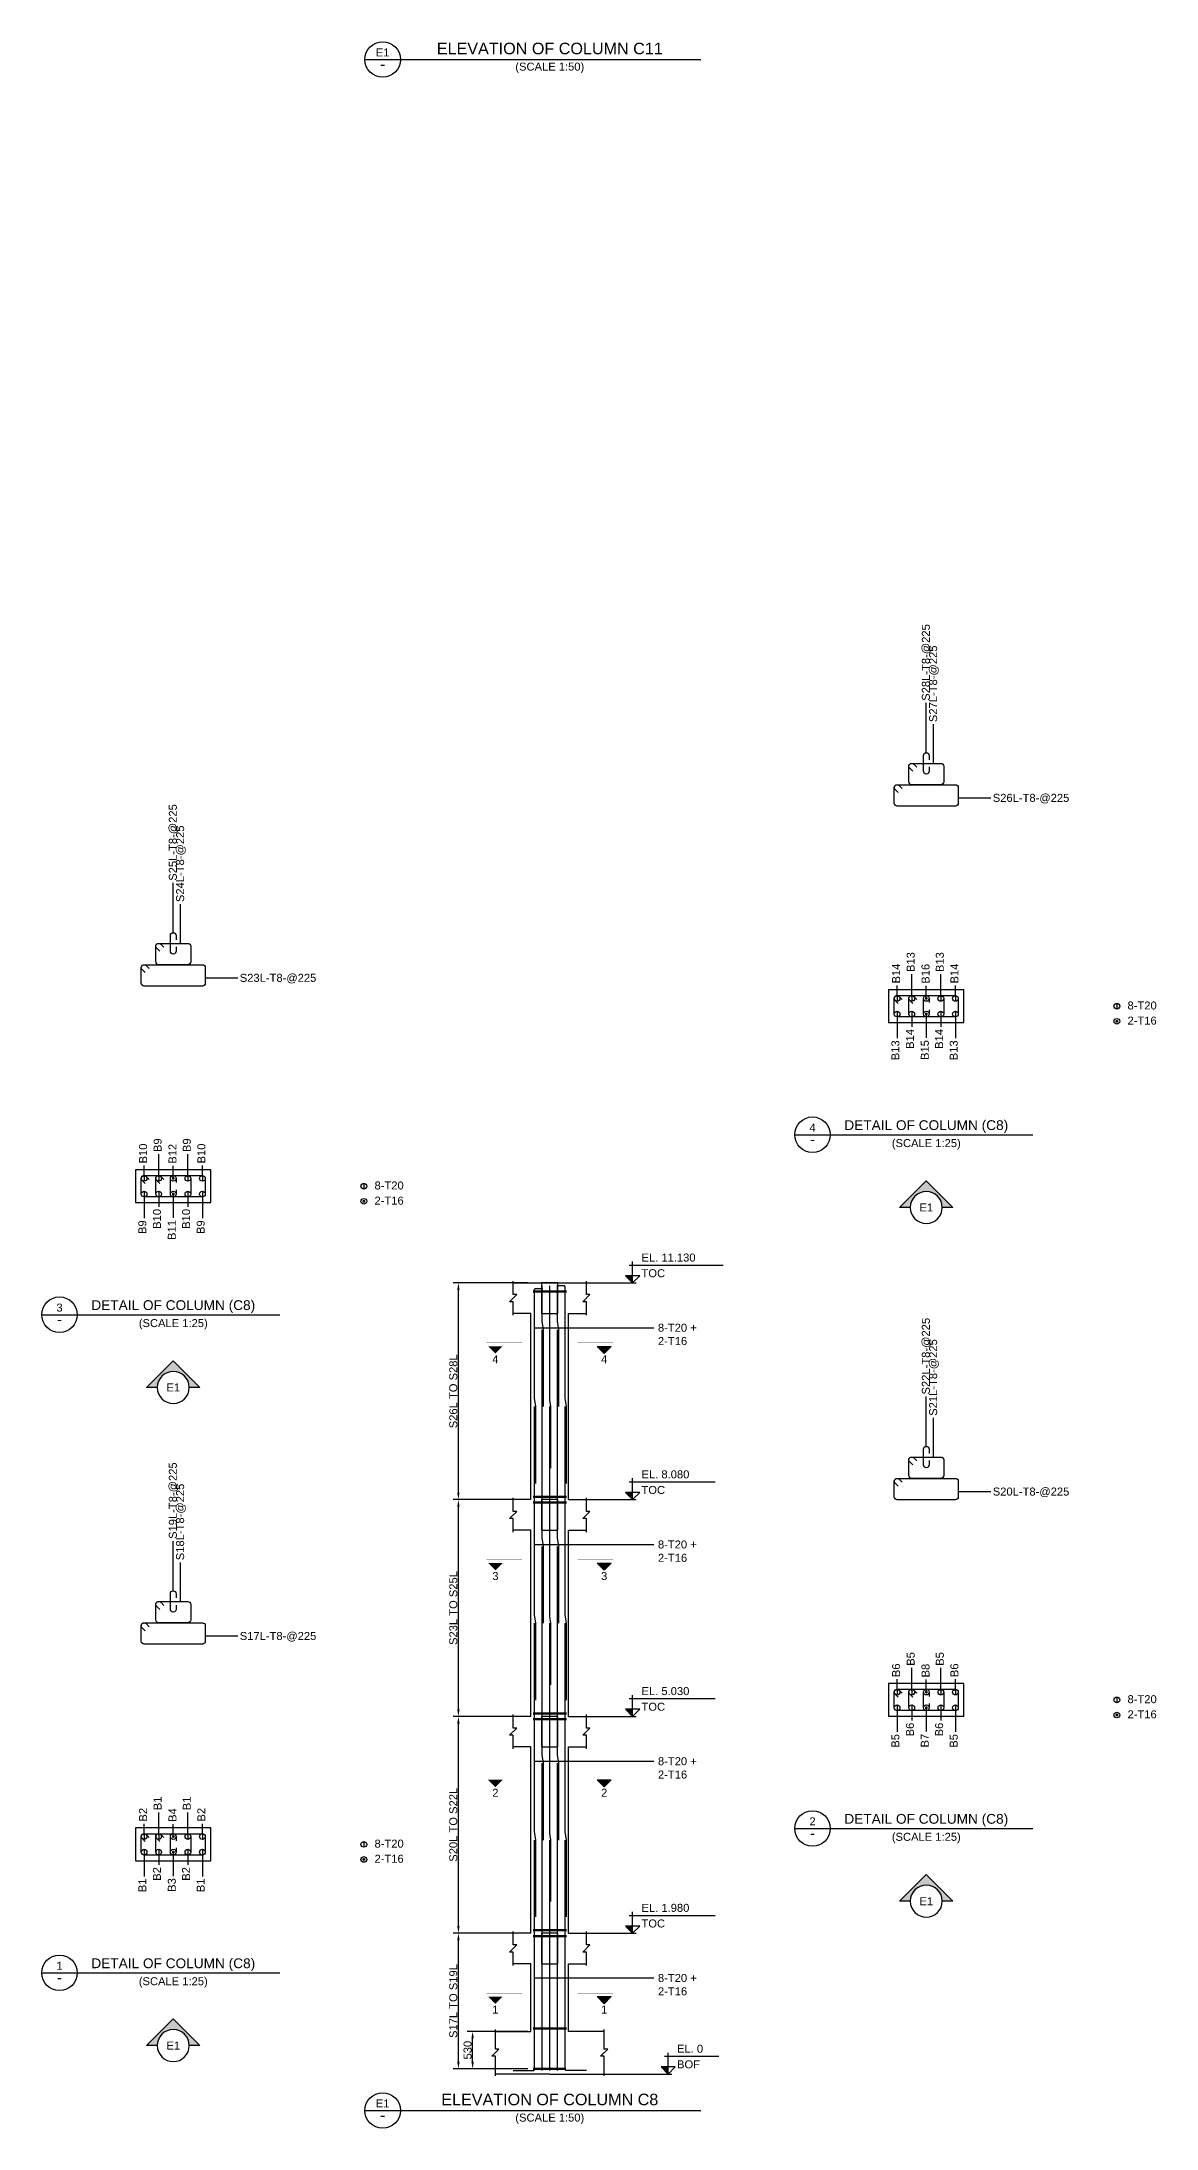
# Model space of a CAD drawing. Header units: inches. Extents: x -816171 to 9366335, y -450961 to 689132.
# Drawn here: x 359085 to 390434, y -28013 to 30669 of the extents above; entities that cross this region are included whole.
import ezdxf
from ezdxf.enums import TextEntityAlignment as Align

# ---------------------------------------------------------------- set-up
doc = ezdxf.new("R2010")
doc.units = ezdxf.units.IN
doc.header["$MEASUREMENT"] = 0
doc.linetypes.add('SCHidden', pattern=[1000, 500, -500])
for name, color, linetype in [('colSectionMarkLayer', 5, 'Continuous'), ('Concrete Line', 2, 'Continuous'), ('Dim', 31, 'Continuous'), ('Hatch', 25, 'Continuous'), ('Labels', 4, 'Continuous'), ('Link', 225, 'Continuous'), ('Reinforcement', 130, 'Continuous'), ('Text', 31, 'Continuous'), ('Text_Scale', 31, 'Continuous')]:
    doc.layers.add(name, color=color, linetype=linetype)
doc.styles.add('SC-BBS1', font='SansSerif')
doc.styles.add('SC-COL2', font='SansSerif')
doc.styles.get("Standard").update_dxf_attribs({"font": 'txt.shx'})
doc.dimstyles.new('ColumnSch', dxfattribs={"dimtxt": 225, "dimasz": 200, "dimexe": 150, "dimexo": 150, "dimgap": 25, "dimtad": 1, "dimtoh": 1, "dimdec": 4, "dimzin": 0, "dimdsep": 46, "dimtxsty": 'SC-COL2', "dimcen": 0.09, "dimclrd": 8, "dimclre": 8, "dimclrt": 31, "dimadec": 0, "dimazin": 0, "dimtfac": 1, "dimtdec": 0, "dimtix": 1, "dimtofl": 0, "dimtmove": 0, "dimatfit": 3, "dimfxl": 1, "dimtolj": 1, "dimtzin": 0, "dimarcsym": 0})
doc.dimstyles.get("Standard").update_dxf_attribs({"dimtxt": 0.18, "dimasz": 0.18, "dimexe": 0.18, "dimexo": 0.0625, "dimgap": 0.09, "dimtad": 0, "dimtih": 1, "dimtoh": 1, "dimdec": 4, "dimzin": 0, "dimdsep": 46, "dimtxsty": 'Standard', "dimcen": 0.09, "dimadec": 0, "dimazin": 0, "dimtfac": 1, "dimtdec": 4, "dimtofl": 0, "dimtmove": 0, "dimatfit": 3, "dimfxl": 1, "dimtolj": 1, "dimtzin": 0, "dimarcsym": 0})

# ---------------------------------------------------------------- blocks, each defined once
blk = doc.blocks.new('*D646')
at = {"layer": 'DEFPOINTS', "color": 0, "transparency": 16777216}
for p in [(370805, -22526), (372905, -22526), (372905, -26344)]:
    blk.add_point(p, dxfattribs=at)
at = {"layer": 'Dim', "color": 8, "lineweight": -2, "transparency": 16777216}
for p, q in [((372755, -22526), (370655, -22526)), ((370805, -26144), (370805, -22726)), ((372755, -26344), (370655, -26344))]:
    blk.add_line(p, q, dxfattribs=at)
at = {"layer": 'Dim', "color": 8, "transparency": 16777216}
for points in [[(370771, -22726), (370838, -22726), (370805, -22526)], [(370771, -26144), (370838, -26144), (370805, -26344)]]:
    blk.add_solid(points, dxfattribs=at)
at = {"layer": 'Dim', "color": 31, "lineweight": 50, "transparency": 16777216, "insert": (370662, -24435), "char_height": 225, "attachment_point": 5, "rotation": 90, "style": 'SC-COL2'}
blk.add_mtext('\\A1;S17L TO S19L', dxfattribs=at)
blk = doc.blocks.new('*D647')
at = {"layer": 'DEFPOINTS', "color": 0, "transparency": 16777216}
for p in [(371205, -25288), (372905, -25288), (372905, -26344)]:
    blk.add_point(p, dxfattribs=at)
at = {"layer": 'Dim', "color": 8, "lineweight": -2, "transparency": 16777216}
for p, q in [((372755, -25288), (371055, -25288)), ((371205, -26144), (371205, -25488)), ((372755, -26344), (371055, -26344))]:
    blk.add_line(p, q, dxfattribs=at)
at = {"layer": 'Dim', "color": 8, "transparency": 16777216}
for points in [[(371171, -25488), (371238, -25488), (371205, -25288)], [(371171, -26144), (371238, -26144), (371205, -26344)]]:
    blk.add_solid(points, dxfattribs=at)
at = {"layer": 'Dim', "color": 31, "lineweight": 50, "transparency": 16777216, "insert": (371064, -25816), "char_height": 225, "attachment_point": 5, "rotation": 90, "style": 'SC-COL2'}
blk.add_mtext('\\A1;530', dxfattribs=at)
blk = doc.blocks.new('*D648')
at = {"layer": 'DEFPOINTS', "color": 0, "transparency": 16777216}
for p in [(370805, -16430), (372905, -16430), (372905, -22526)]:
    blk.add_point(p, dxfattribs=at)
at = {"layer": 'Dim', "color": 8, "lineweight": -2, "transparency": 16777216}
for p, q in [((372755, -16430), (370655, -16430)), ((370805, -22326), (370805, -16630)), ((372755, -22526), (370655, -22526))]:
    blk.add_line(p, q, dxfattribs=at)
at = {"layer": 'Dim', "color": 8, "transparency": 16777216}
for points in [[(370771, -16630), (370838, -16630), (370805, -16430)], [(370771, -22326), (370838, -22326), (370805, -22526)]]:
    blk.add_solid(points, dxfattribs=at)
at = {"layer": 'Dim', "color": 31, "lineweight": 50, "transparency": 16777216, "insert": (370662, -19478), "char_height": 225, "attachment_point": 5, "rotation": 90, "style": 'SC-COL2'}
blk.add_mtext('\\A1;S20L TO S22L', dxfattribs=at)
blk = doc.blocks.new('*D649')
at = {"layer": 'DEFPOINTS', "color": 0, "transparency": 16777216}
for p in [(370805, -10334), (372905, -10334), (372905, -16430)]:
    blk.add_point(p, dxfattribs=at)
at = {"layer": 'Dim', "color": 8, "lineweight": -2, "transparency": 16777216}
for p, q in [((372755, -10334), (370655, -10334)), ((370805, -16230), (370805, -10534)), ((372755, -16430), (370655, -16430))]:
    blk.add_line(p, q, dxfattribs=at)
at = {"layer": 'Dim', "color": 8, "transparency": 16777216}
for points in [[(370771, -10534), (370838, -10534), (370805, -10334)], [(370771, -16230), (370838, -16230), (370805, -16430)]]:
    blk.add_solid(points, dxfattribs=at)
at = {"layer": 'Dim', "color": 31, "lineweight": 50, "transparency": 16777216, "insert": (370662, -13382), "char_height": 225, "attachment_point": 5, "rotation": 90, "style": 'SC-COL2'}
blk.add_mtext('\\A1;S23L TO S25L', dxfattribs=at)
blk = doc.blocks.new('*D650')
at = {"layer": 'DEFPOINTS', "color": 0, "transparency": 16777216}
for p in [(370805, -4238), (372905, -4238), (372905, -10334)]:
    blk.add_point(p, dxfattribs=at)
at = {"layer": 'Dim', "color": 8, "lineweight": -2, "transparency": 16777216}
for p, q in [((372755, -4238), (370655, -4238)), ((370805, -10134), (370805, -4438)), ((372755, -10334), (370655, -10334))]:
    blk.add_line(p, q, dxfattribs=at)
at = {"layer": 'Dim', "color": 8, "transparency": 16777216}
for points in [[(370771, -4438), (370838, -4438), (370805, -4238)], [(370771, -10134), (370838, -10134), (370805, -10334)]]:
    blk.add_solid(points, dxfattribs=at)
at = {"layer": 'Dim', "color": 31, "lineweight": 50, "transparency": 16777216, "insert": (370662, -7286), "char_height": 225, "attachment_point": 5, "rotation": 90, "style": 'SC-COL2'}
blk.add_mtext('\\A1;S26L TO S28L', dxfattribs=at)

msp = doc.modelspace()

# ---------------------------------------------------------------- hatches: boundary and pattern name
at = {"layer": 'Hatch'}
h = msp.add_hatch(color=256, dxfattribs=at)
edge = h.paths.add_edge_path(flags=16)
edge.add_line((383514.81876, -2116.34735), (383214.81876, -2116.34735))
edge.add_line((383214.81876, -2116.34735), (383964.81876, -1366.34735))
edge.add_line((383964.81876, -1366.34735), (384714.81876, -2116.34735))
edge.add_line((384714.81876, -2116.34735), (384414.81876, -2116.34735))
edge.add_arc((383964.81876, -2116.34735), 450, 0, 180)
for points in [[(375704.81876, -4238.34735), (375704.81876, -4038.34735), (375504.81876, -4038.34735)], [(371644.81876, -6023.34735), (371844.81876, -6223.34735), (372044.81876, -6023.34735), (371644.81876, -6023.34735)], [(375104.81876, -6023.34735), (374904.81876, -6223.34735), (374704.81876, -6023.34735), (375104.81876, -6023.34735)], [(375704.81876, -10334.34735), (375704.81876, -10134.34735), (375504.81876, -10134.34735)], [(371644.81876, -12119.34735), (371844.81876, -12319.34735), (372044.81876, -12119.34735), (371644.81876, -12119.34735)], [(375104.81876, -12119.34735), (374904.81876, -12319.34735), (374704.81876, -12119.34735), (375104.81876, -12119.34735)], [(375704.81876, -16430.34735), (375704.81876, -16230.34735), (375504.81876, -16230.34735)], [(371644.81876, -18215.34735), (371844.81876, -18415.34735), (372044.81876, -18215.34735), (371644.81876, -18215.34735)], [(375104.81876, -18215.34735), (374904.81876, -18415.34735), (374704.81876, -18215.34735), (375104.81876, -18215.34735)], [(375704.81876, -22526.34735), (375704.81876, -22326.34735), (375504.81876, -22326.34735)], [(371644.81876, -24311.34735), (371844.81876, -24511.34735), (372044.81876, -24311.34735), (371644.81876, -24311.34735)], [(375104.81876, -24311.34735), (374904.81876, -24511.34735), (374704.81876, -24311.34735), (375104.81876, -24311.34735)], [(376704.81876, -26488.34735), (376704.81876, -26288.34735), (376504.81876, -26288.34735)]]:
    msp.add_hatch(color=256, dxfattribs=at).paths.add_polyline_path(points, flags=0)
h = msp.add_hatch(color=256, dxfattribs=at)
edge = h.paths.add_edge_path(flags=16)
edge.add_line((362334.81876, -7178.34735), (362034.81876, -7178.34735))
edge.add_line((362034.81876, -7178.34735), (362784.81876, -6428.34735))
edge.add_line((362784.81876, -6428.34735), (363534.81876, -7178.34735))
edge.add_line((363534.81876, -7178.34735), (363234.81876, -7178.34735))
edge.add_arc((362784.81876, -7178.34735), 450, 0, 180)
h = msp.add_hatch(color=256, dxfattribs=at)
edge = h.paths.add_edge_path(flags=16)
edge.add_line((383514.81876, -21626.34735), (383214.81876, -21626.34735))
edge.add_line((383214.81876, -21626.34735), (383964.81876, -20876.34735))
edge.add_line((383964.81876, -20876.34735), (384714.81876, -21626.34735))
edge.add_line((384714.81876, -21626.34735), (384414.81876, -21626.34735))
edge.add_arc((383964.81876, -21626.34735), 450, 0, 180)
h = msp.add_hatch(color=256, dxfattribs=at)
edge = h.paths.add_edge_path(flags=16)
edge.add_line((362334.81876, -25688.34735), (362034.81876, -25688.34735))
edge.add_line((362034.81876, -25688.34735), (362784.81876, -24938.34735))
edge.add_line((362784.81876, -24938.34735), (363534.81876, -25688.34735))
edge.add_line((363534.81876, -25688.34735), (363234.81876, -25688.34735))
edge.add_arc((362784.81876, -25688.34735), 450, 0, 180)

# ---------------------------------------------------------------- linework, layer by layer
at = {"lineweight": 50}
for p, q in [((372904.81876, -4478.34735), (373844.81876, -4478.34735)), ((372904.81876, -10254.34735), (373844.81876, -10254.34735)), ((372904.81876, -10414.34735), (373844.81876, -10414.34735)), ((372904.81876, -16350.34735), (373844.81876, -16350.34735)), ((372904.81876, -16510.34735), (373844.81876, -16510.34735)), ((372904.81876, -22446.34735), (373844.81876, -22446.34735)), ((372904.81876, -22606.34735), (373844.81876, -22606.34735)), ((372904.81876, -25208.34735), (373844.81876, -25208.34735)), ((372904.81876, -26344.34735), (373824.81876, -26344.34735))]:
    msp.add_line(p, q, dxfattribs=at)
at = {"layer": 'colSectionMarkLayer'}
for p, q in [((368174.81876, 30168.65265), (377624.81876, 30168.65265)), ((380264.81876, -71.34735), (386964.81876, -71.34735)), ((375604.81876, -3738.34735), (378254.81876, -3738.34735)), ((375704.81876, -4238.34735), (375704.81876, -3638.34735)), ((373904.81876, -4238.34735), (375804.81876, -4238.34735)), ((359084.81876, -5133.34735), (365784.81876, -5133.34735)), ((375604.81876, -9834.34735), (378029.81876, -9834.34735)), ((375704.81876, -10334.34735), (375704.81876, -9734.34735)), ((373904.81876, -10334.34735), (375804.81876, -10334.34735)), ((375704.81876, -16430.34735), (375704.81876, -15830.34735)), ((373904.81876, -16430.34735), (375804.81876, -16430.34735)), ((375604.81876, -15930.34735), (378029.81876, -15930.34735)), ((380264.81876, -19581.34735), (386964.81876, -19581.34735)), ((375604.81876, -22026.34735), (378029.81876, -22026.34735)), ((375704.81876, -22526.34735), (375704.81876, -21926.34735)), ((373904.81876, -22526.34735), (375804.81876, -22526.34735)), ((359084.81876, -23643.34735), (365784.81876, -23643.34735)), ((376604.81876, -25988.34735), (378129.81876, -25988.34735)), ((376704.81876, -26488.34735), (376704.81876, -25888.34735)), ((374904.81876, -26488.34735), (376804.81876, -26488.34735)), ((368174.81876, -27513.34735), (377624.81876, -27513.34735))]:
    msp.add_line(p, q, dxfattribs=at)
for points in [[(383514.81876, -2116.34735), (383214.81876, -2116.34735), (383964.81876, -1366.34735), (384714.81876, -2116.34735), (384414.81876, -2116.34735, 1), (383514.81876, -2116.34735, 1), (384414.81876, -2116.34735)], [(362334.81876, -7178.34735), (362034.81876, -7178.34735), (362784.81876, -6428.34735), (363534.81876, -7178.34735), (363234.81876, -7178.34735, 1), (362334.81876, -7178.34735, 1), (363234.81876, -7178.34735)], [(383514.81876, -21626.34735), (383214.81876, -21626.34735), (383964.81876, -20876.34735), (384714.81876, -21626.34735), (384414.81876, -21626.34735, 1), (383514.81876, -21626.34735, 1), (384414.81876, -21626.34735)], [(362334.81876, -25688.34735), (362034.81876, -25688.34735), (362784.81876, -24938.34735), (363534.81876, -25688.34735), (363234.81876, -25688.34735, 1), (362334.81876, -25688.34735, 1), (363234.81876, -25688.34735)]]:
    msp.add_lwpolyline(points, format="xyb", dxfattribs=at)
for points in [[(375704.81876, -4238.34735), (375904.81876, -4038.34735), (375504.81876, -4038.34735)], [(375704.81876, -10334.34735), (375904.81876, -10134.34735), (375504.81876, -10134.34735)], [(375704.81876, -16430.34735), (375904.81876, -16230.34735), (375504.81876, -16230.34735)], [(375704.81876, -22526.34735), (375904.81876, -22326.34735), (375504.81876, -22326.34735)], [(376704.81876, -26488.34735), (376904.81876, -26288.34735), (376504.81876, -26288.34735)]]:
    msp.add_lwpolyline(points, close=True, dxfattribs=at)
at = {"layer": 'colSectionMarkLayer', "const_width": 5}
for points in [[(372594.81876, -5923.34735), (371594.81876, -5923.34735)], [(371644.81876, -6023.34735), (371844.81876, -6223.34735), (372044.81876, -6023.34735), (371644.81876, -6023.34735)], [(374154.81876, -5923.34735), (375154.81876, -5923.34735)], [(372594.81876, -12019.34735), (371594.81876, -12019.34735)], [(371644.81876, -12119.34735), (371844.81876, -12319.34735), (372044.81876, -12119.34735), (371644.81876, -12119.34735)], [(374154.81876, -12019.34735), (375154.81876, -12019.34735)], [(372594.81876, -18115.34735), (371594.81876, -18115.34735)], [(374154.81876, -18115.34735), (375154.81876, -18115.34735)], [(371644.81876, -18215.34735), (371844.81876, -18415.34735), (372044.81876, -18215.34735), (371644.81876, -18215.34735)], [(372594.81876, -24211.34735), (371594.81876, -24211.34735)], [(371644.81876, -24311.34735), (371844.81876, -24511.34735), (372044.81876, -24311.34735), (371644.81876, -24311.34735)], [(374154.81876, -24211.34735), (375154.81876, -24211.34735)]]:
    msp.add_lwpolyline(points, dxfattribs=at)
at = {"layer": 'colSectionMarkLayer'}
for points in [[(375104.81876, -6023.34735), (374904.81876, -6223.34735), (374704.81876, -6023.34735), (375104.81876, -6023.34735)], [(375104.81876, -12119.34735), (374904.81876, -12319.34735), (374704.81876, -12119.34735), (375104.81876, -12119.34735)], [(375104.81876, -18215.34735), (374904.81876, -18415.34735), (374704.81876, -18215.34735), (375104.81876, -18215.34735)], [(375104.81876, -24311.34735), (374904.81876, -24511.34735), (374704.81876, -24311.34735), (375104.81876, -24311.34735)]]:
    msp.add_lwpolyline(points, dxfattribs=at)
for centre in [(368674.81876, 30168.65265), (380764.81876, -71.34735), (359584.81876, -5133.34735), (380764.81876, -19581.34735), (359584.81876, -23643.34735), (368674.81876, -27513.34735)]:
    msp.add_circle(centre, 500, dxfattribs=at)
at = {"layer": 'Concrete Line'}
for p, q in [((372344.81876, -4238.34735), (374404.81876, -4238.34735)), ((372844.81876, -5098.34735), (372344.81876, -5098.34735)), ((372844.81876, -10334.34735), (372844.81876, -5098.34735)), ((373904.81876, -10334.34735), (373904.81876, -5098.34735)), ((373904.81876, -5098.34735), (374404.81876, -5098.34735)), ((372844.81876, -10334.34735), (372344.81876, -10334.34735)), ((372844.81876, -10334.34735), (372844.81876, -10334.34735)), ((372844.81876, -10334.34735), (372844.81876, -10334.34735)), ((373904.81876, -10334.34735), (373904.81876, -10334.34735)), ((373904.81876, -10334.34735), (373904.81876, -10334.34735)), ((373904.81876, -10334.34735), (374404.81876, -10334.34735)), ((372844.81876, -11194.34735), (372344.81876, -11194.34735)), ((372844.81876, -16430.34735), (372844.81876, -11194.34735)), ((373904.81876, -16430.34735), (373904.81876, -11194.34735)), ((373904.81876, -11194.34735), (374404.81876, -11194.34735)), ((372844.81876, -16430.34735), (372344.81876, -16430.34735)), ((372844.81876, -16430.34735), (372844.81876, -16430.34735)), ((372844.81876, -16430.34735), (372844.81876, -16430.34735)), ((373904.81876, -16430.34735), (373904.81876, -16430.34735)), ((373904.81876, -16430.34735), (373904.81876, -16430.34735)), ((373904.81876, -16430.34735), (374404.81876, -16430.34735)), ((372844.81876, -17290.34735), (372344.81876, -17290.34735)), ((372844.81876, -22526.34735), (372844.81876, -17290.34735)), ((373904.81876, -22526.34735), (373904.81876, -17290.34735)), ((373904.81876, -17290.34735), (374404.81876, -17290.34735)), ((372844.81876, -22526.34735), (372344.81876, -22526.34735)), ((372844.81876, -22526.34735), (372844.81876, -22526.34735)), ((372844.81876, -22526.34735), (372844.81876, -22526.34735)), ((373904.81876, -22526.34735), (373904.81876, -22526.34735)), ((373904.81876, -22526.34735), (373904.81876, -22526.34735)), ((373904.81876, -22526.34735), (374404.81876, -22526.34735)), ((372844.81876, -23386.34735), (372344.81876, -23386.34735)), ((372844.81876, -25288.34735), (372844.81876, -23386.34735)), ((373904.81876, -25288.34735), (373904.81876, -23386.34735)), ((373904.81876, -23386.34735), (374404.81876, -23386.34735)), ((371844.81876, -25288.34735), (372844.81876, -25288.34735)), ((374904.81876, -25288.34735), (373904.81876, -25288.34735)), ((374904.81876, -25288.34735), (373904.81876, -25288.34735)), ((373374.81876, -26488.34735), (371844.81876, -26488.34735)), ((373374.81876, -26488.34735), (374904.81876, -26488.34735))]:
    msp.add_line(p, q, dxfattribs=at)
for points in [[(382904.81876, 3083.65265), (385024.81876, 3083.65265), (385024.81876, 3083.65265), (385024.81876, 4003.65265), (385024.81876, 4003.65265), (382904.81876, 4003.65265), (382904.81876, 4003.65265), (382904.81876, 3083.65265)], [(361724.81876, -1978.34735), (363844.81876, -1978.34735), (363844.81876, -1978.34735), (363844.81876, -1058.34735), (363844.81876, -1058.34735), (361724.81876, -1058.34735), (361724.81876, -1058.34735), (361724.81876, -1978.34735)], [(373144.81876, -4238.34735), (373144.81876, -5098.34735), (373604.81876, -5098.34735), (373604.81876, -4238.34735)], [(373144.81876, -10334.34735), (373144.81876, -11194.34735), (373604.81876, -11194.34735), (373604.81876, -10334.34735)], [(382904.81876, -16426.34735), (385024.81876, -16426.34735), (385024.81876, -16426.34735), (385024.81876, -15506.34735), (385024.81876, -15506.34735), (382904.81876, -15506.34735), (382904.81876, -15506.34735), (382904.81876, -16426.34735)], [(373144.81876, -16430.34735), (373144.81876, -17290.34735), (373604.81876, -17290.34735), (373604.81876, -16430.34735)], [(361724.81876, -20488.34735), (363844.81876, -20488.34735), (363844.81876, -20488.34735), (363844.81876, -19568.34735), (363844.81876, -19568.34735), (361724.81876, -19568.34735), (361724.81876, -19568.34735), (361724.81876, -20488.34735)], [(373144.81876, -22526.34735), (373144.81876, -23386.34735), (373604.81876, -23386.34735), (373604.81876, -22526.34735)], [(373374.81876, -26488.34735), (373374.81876, -26488.34735)], [(373374.81876, -26488.34735), (373374.81876, -26488.34735)]]:
    msp.add_lwpolyline(points, close=True, dxfattribs=at)
for points in [[(372344.81876, -5148.34735), (372344.81876, -4768.34735), (372244.81876, -4768.34735), (372444.81876, -4568.34735), (372344.81876, -4568.34735), (372344.81876, -4188.34735)], [(374404.81876, -5148.34735), (374404.81876, -4768.34735), (374304.81876, -4768.34735), (374504.81876, -4568.34735), (374404.81876, -4568.34735), (374404.81876, -4188.34735)], [(372344.81876, -11244.34735), (372344.81876, -10864.34735), (372244.81876, -10864.34735), (372444.81876, -10664.34735), (372344.81876, -10664.34735), (372344.81876, -10284.34735)], [(374404.81876, -11244.34735), (374404.81876, -10864.34735), (374304.81876, -10864.34735), (374504.81876, -10664.34735), (374404.81876, -10664.34735), (374404.81876, -10284.34735)], [(372344.81876, -17340.34735), (372344.81876, -16960.34735), (372244.81876, -16960.34735), (372444.81876, -16760.34735), (372344.81876, -16760.34735), (372344.81876, -16380.34735)], [(374404.81876, -17340.34735), (374404.81876, -16960.34735), (374304.81876, -16960.34735), (374504.81876, -16760.34735), (374404.81876, -16760.34735), (374404.81876, -16380.34735)], [(372344.81876, -23436.34735), (372344.81876, -23056.34735), (372244.81876, -23056.34735), (372444.81876, -22856.34735), (372344.81876, -22856.34735), (372344.81876, -22476.34735)], [(374404.81876, -23436.34735), (374404.81876, -23056.34735), (374304.81876, -23056.34735), (374504.81876, -22856.34735), (374404.81876, -22856.34735), (374404.81876, -22476.34735)], [(371844.81876, -26538.34735), (371844.81876, -25988.34735), (371744.81876, -25988.34735), (371944.81876, -25788.34735), (371844.81876, -25788.34735), (371844.81876, -25238.34735)], [(374904.81876, -26538.34735), (374904.81876, -25988.34735), (374804.81876, -25988.34735), (375004.81876, -25788.34735), (374904.81876, -25788.34735), (374904.81876, -25238.34735)]]:
    msp.add_lwpolyline(points, dxfattribs=at)
at = {"layer": 'Concrete Line', "linetype": 'SCHidden', "ltscale": 0.3}
for points in [[(373144.81876, -4238.34735), (373144.81876, -5098.34735), (373604.81876, -5098.34735), (373604.81876, -4238.34735)], [(373144.81876, -10334.34735), (373144.81876, -11194.34735), (373604.81876, -11194.34735), (373604.81876, -10334.34735)], [(373144.81876, -16430.34735), (373144.81876, -17290.34735), (373604.81876, -17290.34735), (373604.81876, -16430.34735)], [(373144.81876, -22526.34735), (373144.81876, -23386.34735), (373604.81876, -23386.34735), (373604.81876, -22526.34735)]]:
    msp.add_lwpolyline(points, close=True, dxfattribs=at)
at = {"layer": 'Dim', "color": 8}
for p, q in [((383144.81876, 3803.65265), (383144.81876, 4123.65265)), ((383554.81876, 3803.65265), (383554.81876, 4443.65265)), ((383964.81876, 3795.65265), (383964.81876, 4115.65265)), ((384374.81876, 3803.65265), (384374.81876, 4443.65265)), ((384784.81876, 3803.65265), (384784.81876, 4123.65265)), ((383144.81876, 3283.65265), (383144.81876, 2643.65265)), ((383554.81876, 3283.65265), (383554.81876, 2963.65265)), ((383964.81876, 3291.65265), (383964.81876, 2651.65265)), ((384374.81876, 3283.65265), (384374.81876, 2963.65265)), ((384784.81876, 3283.65265), (384784.81876, 2643.65265)), ((361964.81876, -1258.34735), (361964.81876, -938.34735)), ((362374.81876, -1258.34735), (362374.81876, -618.34735)), ((362784.81876, -1266.34735), (362784.81876, -946.34735)), ((363194.81876, -1258.34735), (363194.81876, -618.34735)), ((363604.81876, -1258.34735), (363604.81876, -938.34735)), ((361964.81876, -1778.34735), (361964.81876, -2418.34735)), ((362374.81876, -1778.34735), (362374.81876, -2098.34735)), ((362784.81876, -1770.34735), (362784.81876, -2410.34735)), ((363194.81876, -1778.34735), (363194.81876, -2098.34735)), ((363604.81876, -1778.34735), (363604.81876, -2418.34735)), ((383554.81876, -15706.34735), (383554.81876, -15066.34735)), ((384374.81876, -15706.34735), (384374.81876, -15066.34735)), ((383144.81876, -15706.34735), (383144.81876, -15386.34735)), ((383964.81876, -15714.34735), (383964.81876, -15394.34735)), ((384784.81876, -15706.34735), (384784.81876, -15386.34735)), ((383144.81876, -16226.34735), (383144.81876, -16866.34735)), ((383554.81876, -16226.34735), (383554.81876, -16546.34735)), ((383964.81876, -16218.34735), (383964.81876, -16858.34735)), ((384374.81876, -16226.34735), (384374.81876, -16546.34735)), ((384784.81876, -16226.34735), (384784.81876, -16866.34735)), ((362374.81876, -19768.34735), (362374.81876, -19128.34735)), ((363194.81876, -19768.34735), (363194.81876, -19128.34735)), ((361964.81876, -19768.34735), (361964.81876, -19448.34735)), ((362784.81876, -19776.34735), (362784.81876, -19456.34735)), ((363604.81876, -19768.34735), (363604.81876, -19448.34735)), ((361964.81876, -20288.34735), (361964.81876, -20928.34735)), ((362374.81876, -20288.34735), (362374.81876, -20608.34735)), ((362784.81876, -20280.34735), (362784.81876, -20920.34735)), ((363194.81876, -20288.34735), (363194.81876, -20608.34735)), ((363604.81876, -20288.34735), (363604.81876, -20928.34735))]:
    msp.add_line(p, q, dxfattribs=at)
at = {"layer": 'Link'}
for points in [[(384044.81876, 10273.65265), (384044.81876, 10153.65265, -1), (383884.81876, 10153.65265), (383884.81876, 10593.65265, -1), (384044.81876, 10593.65265), (384044.81876, 10473.65265)], [(383583.10277, 10152.23124), (383498.25012, 10237.08421, -0.6681779738), (383554.81876, 10373.65265), (384374.81876, 10373.65265, -0.4142135624), (384454.81876, 10293.65265), (384454.81876, 9853.65265, -0.4142135624), (384374.81876, 9773.65265), (383554.81876, 9773.65265, -0.4142135624), (383474.81876, 9853.65265), (383474.81876, 10293.65265, -0.6681793021), (383611.38741, 10350.22109), (383696.24007, 10265.36812)], [(383173.10277, 9552.23124), (383088.25012, 9637.08421, -0.6681779738), (383144.81876, 9773.65265), (384784.81876, 9773.65265, -0.4142135624), (384864.81876, 9693.65265), (384864.81876, 9253.65265, -0.4142135624), (384784.81876, 9173.65265), (383144.81876, 9173.65265, -0.4142135624), (383064.81876, 9253.65265), (383064.81876, 9693.65265, -0.6681793021), (383201.38741, 9750.22109), (383286.24007, 9665.36812)], [(362403.10277, 5090.23124), (362318.25012, 5175.08421, -0.6681779738), (362374.81876, 5311.65265), (363194.81876, 5311.65265, -0.4142135624), (363274.81876, 5231.65265), (363274.81876, 4791.65265, -0.4142135624), (363194.81876, 4711.65265), (362374.81876, 4711.65265, -0.4142135624), (362294.81876, 4791.65265), (362294.81876, 5231.65265, -0.6681793021), (362431.38741, 5288.22109), (362516.24007, 5203.36812)], [(362864.81876, 5211.65265), (362864.81876, 5091.65265, -1), (362704.81876, 5091.65265), (362704.81876, 5531.65265, -1), (362864.81876, 5531.65265), (362864.81876, 5411.65265)], [(361993.10277, 4490.23124), (361908.25012, 4575.08421, -0.6681779738), (361964.81876, 4711.65265), (363604.81876, 4711.65265, -0.4142135624), (363684.81876, 4631.65265), (363684.81876, 4191.65265, -0.4142135624), (363604.81876, 4111.65265), (361964.81876, 4111.65265, -0.4142135624), (361884.81876, 4191.65265), (361884.81876, 4631.65265, -0.6681793021), (362021.38741, 4688.22109), (362106.24007, 4603.36812)], [(383173.10277, 3622.23124), (383088.25012, 3707.08421, -0.6681779738), (383144.81876, 3843.65265), (384784.81876, 3843.65265, -0.4142135624), (384864.81876, 3763.65265), (384864.81876, 3323.65265, -0.4142135624), (384784.81876, 3243.65265), (383144.81876, 3243.65265, -0.4142135624), (383064.81876, 3323.65265), (383064.81876, 3763.65265, -0.6681793021), (383201.38741, 3820.22109), (383286.24007, 3735.36812)], [(383583.10277, 3622.23124), (383498.25012, 3707.08421, -0.6681779738), (383554.81876, 3843.65265), (384374.81876, 3843.65265, -0.4142135624), (384454.81876, 3763.65265), (384454.81876, 3323.65265, -0.4142135624), (384374.81876, 3243.65265), (383554.81876, 3243.65265, -0.4142135624), (383474.81876, 3323.65265), (383474.81876, 3763.65265, -0.6681793021), (383611.38741, 3820.22109), (383696.24007, 3735.36812)], [(384044.81876, 3443.65265), (384044.81876, 3323.65265, -1), (383884.81876, 3323.65265), (383884.81876, 3763.65265, -1), (384044.81876, 3763.65265), (384044.81876, 3643.65265)], [(361993.10277, -1439.76876), (361908.25012, -1354.91579, -0.6681779738), (361964.81876, -1218.34735), (363604.81876, -1218.34735, -0.4142135624), (363684.81876, -1298.34735), (363684.81876, -1738.34735, -0.4142135624), (363604.81876, -1818.34735), (361964.81876, -1818.34735, -0.4142135624), (361884.81876, -1738.34735), (361884.81876, -1298.34735, -0.6681793021), (362021.38741, -1241.77891), (362106.24007, -1326.63188)], [(362403.10277, -1439.76876), (362318.25012, -1354.91579, -0.6681779738), (362374.81876, -1218.34735), (363194.81876, -1218.34735, -0.4142135624), (363274.81876, -1298.34735), (363274.81876, -1738.34735, -0.4142135624), (363194.81876, -1818.34735), (362374.81876, -1818.34735, -0.4142135624), (362294.81876, -1738.34735), (362294.81876, -1298.34735, -0.6681793021), (362431.38741, -1241.77891), (362516.24007, -1326.63188)], [(362864.81876, -1618.34735), (362864.81876, -1738.34735, -1), (362704.81876, -1738.34735), (362704.81876, -1298.34735, -1), (362864.81876, -1298.34735), (362864.81876, -1418.34735)], [(383583.10277, -9357.76876), (383498.25012, -9272.91579, -0.6681779738), (383554.81876, -9136.34735), (384374.81876, -9136.34735, -0.4142135624), (384454.81876, -9216.34735), (384454.81876, -9656.34735, -0.4142135624), (384374.81876, -9736.34735), (383554.81876, -9736.34735, -0.4142135624), (383474.81876, -9656.34735), (383474.81876, -9216.34735, -0.6681793021), (383611.38741, -9159.77891), (383696.24007, -9244.63188)], [(384044.81876, -9236.34735), (384044.81876, -9356.34735, -1), (383884.81876, -9356.34735), (383884.81876, -8916.34735, -1), (384044.81876, -8916.34735), (384044.81876, -9036.34735)], [(383173.10277, -9957.76876), (383088.25012, -9872.91579, -0.6681779738), (383144.81876, -9736.34735), (384784.81876, -9736.34735, -0.4142135624), (384864.81876, -9816.34735), (384864.81876, -10256.34735, -0.4142135624), (384784.81876, -10336.34735), (383144.81876, -10336.34735, -0.4142135624), (383064.81876, -10256.34735), (383064.81876, -9816.34735, -0.6681793021), (383201.38741, -9759.77891), (383286.24007, -9844.63188)], [(362864.81876, -13298.34735), (362864.81876, -13418.34735, -1), (362704.81876, -13418.34735), (362704.81876, -12978.34735, -1), (362864.81876, -12978.34735), (362864.81876, -13098.34735)], [(362403.10277, -13419.76876), (362318.25012, -13334.91579, -0.6681779738), (362374.81876, -13198.34735), (363194.81876, -13198.34735, -0.4142135624), (363274.81876, -13278.34735), (363274.81876, -13718.34735, -0.4142135624), (363194.81876, -13798.34735), (362374.81876, -13798.34735, -0.4142135624), (362294.81876, -13718.34735), (362294.81876, -13278.34735, -0.6681793021), (362431.38741, -13221.77891), (362516.24007, -13306.63188)], [(361993.10277, -14019.76876), (361908.25012, -13934.91579, -0.6681779738), (361964.81876, -13798.34735), (363604.81876, -13798.34735, -0.4142135624), (363684.81876, -13878.34735), (363684.81876, -14318.34735, -0.4142135624), (363604.81876, -14398.34735), (361964.81876, -14398.34735, -0.4142135624), (361884.81876, -14318.34735), (361884.81876, -13878.34735, -0.6681793021), (362021.38741, -13821.77891), (362106.24007, -13906.63188)], [(383173.10277, -15887.76876), (383088.25012, -15802.91579, -0.6681779738), (383144.81876, -15666.34735), (384784.81876, -15666.34735, -0.4142135624), (384864.81876, -15746.34735), (384864.81876, -16186.34735, -0.4142135624), (384784.81876, -16266.34735), (383144.81876, -16266.34735, -0.4142135624), (383064.81876, -16186.34735), (383064.81876, -15746.34735, -0.6681793021), (383201.38741, -15689.77891), (383286.24007, -15774.63188)], [(383583.10277, -15887.76876), (383498.25012, -15802.91579, -0.6681779738), (383554.81876, -15666.34735), (384374.81876, -15666.34735, -0.4142135624), (384454.81876, -15746.34735), (384454.81876, -16186.34735, -0.4142135624), (384374.81876, -16266.34735), (383554.81876, -16266.34735, -0.4142135624), (383474.81876, -16186.34735), (383474.81876, -15746.34735, -0.6681793021), (383611.38741, -15689.77891), (383696.24007, -15774.63188)], [(384044.81876, -16066.34735), (384044.81876, -16186.34735, -1), (383884.81876, -16186.34735), (383884.81876, -15746.34735, -1), (384044.81876, -15746.34735), (384044.81876, -15866.34735)], [(361993.10277, -19949.76876), (361908.25012, -19864.91579, -0.6681779738), (361964.81876, -19728.34735), (363604.81876, -19728.34735, -0.4142135624), (363684.81876, -19808.34735), (363684.81876, -20248.34735, -0.4142135624), (363604.81876, -20328.34735), (361964.81876, -20328.34735, -0.4142135624), (361884.81876, -20248.34735), (361884.81876, -19808.34735, -0.6681793021), (362021.38741, -19751.77891), (362106.24007, -19836.63188)], [(362403.10277, -19949.76876), (362318.25012, -19864.91579, -0.6681779738), (362374.81876, -19728.34735), (363194.81876, -19728.34735, -0.4142135624), (363274.81876, -19808.34735), (363274.81876, -20248.34735, -0.4142135624), (363194.81876, -20328.34735), (362374.81876, -20328.34735, -0.4142135624), (362294.81876, -20248.34735), (362294.81876, -19808.34735, -0.6681793021), (362431.38741, -19751.77891), (362516.24007, -19836.63188)], [(362864.81876, -20128.34735), (362864.81876, -20248.34735, -1), (362704.81876, -20248.34735), (362704.81876, -19808.34735, -1), (362864.81876, -19808.34735), (362864.81876, -19928.34735)]]:
    msp.add_lwpolyline(points, format="xyb", dxfattribs=at)
at = {"layer": 'Reinforcement', "color": 130}
for points in [[(383144.81876, 3843.65265), (383144.81876, 3683.65265)], [(383554.81876, 3843.65265), (383554.81876, 3683.65265)], [(384374.81876, 3843.65265), (384374.81876, 3683.65265)], [(384784.81876, 3843.65265), (384784.81876, 3683.65265)], [(389324.81876, 3623.65265), (389324.81876, 3463.65265)], [(383144.81876, 3403.65265), (383144.81876, 3243.65265)], [(383554.81876, 3403.65265), (383554.81876, 3243.65265)], [(384374.81876, 3403.65265), (384374.81876, 3243.65265)], [(384784.81876, 3403.65265), (384784.81876, 3243.65265)], [(361964.81876, -1218.34735), (361964.81876, -1378.34735)], [(361964.81876, -1658.34735), (361964.81876, -1818.34735)], [(362374.81876, -1218.34735), (362374.81876, -1378.34735)], [(362374.81876, -1658.34735), (362374.81876, -1818.34735)], [(363194.81876, -1218.34735), (363194.81876, -1378.34735)], [(363194.81876, -1658.34735), (363194.81876, -1818.34735)], [(363604.81876, -1218.34735), (363604.81876, -1378.34735)], [(363604.81876, -1658.34735), (363604.81876, -1818.34735)], [(368144.81876, -1438.34735), (368144.81876, -1598.34735)], [(383144.81876, -15666.34735), (383144.81876, -15826.34735)], [(383554.81876, -15666.34735), (383554.81876, -15826.34735)], [(384374.81876, -15666.34735), (384374.81876, -15826.34735)], [(384784.81876, -15666.34735), (384784.81876, -15826.34735)], [(383144.81876, -16106.34735), (383144.81876, -16266.34735)], [(383554.81876, -16106.34735), (383554.81876, -16266.34735)], [(384374.81876, -16106.34735), (384374.81876, -16266.34735)], [(384784.81876, -16106.34735), (384784.81876, -16266.34735)], [(389324.81876, -15886.34735), (389324.81876, -16046.34735)], [(361964.81876, -19728.34735), (361964.81876, -19888.34735)], [(362374.81876, -19728.34735), (362374.81876, -19888.34735)], [(363194.81876, -19728.34735), (363194.81876, -19888.34735)], [(363604.81876, -19728.34735), (363604.81876, -19888.34735)], [(368144.81876, -19948.34735), (368144.81876, -20108.34735)], [(361964.81876, -20168.34735), (361964.81876, -20328.34735)], [(362374.81876, -20168.34735), (362374.81876, -20328.34735)], [(363194.81876, -20168.34735), (363194.81876, -20328.34735)], [(363604.81876, -20168.34735), (363604.81876, -20328.34735)]]:
    msp.add_lwpolyline(points, dxfattribs=at)
at = {"layer": 'Reinforcement', "color": 130, "const_width": 40}
for points in [[(383944.81876, 3763.65265, 1), (383984.81876, 3763.65265, 1)], [(383944.81876, 3323.65265, 1), (383984.81876, 3323.65265, 1)], [(389304.81876, 3118.65265, 1), (389344.81876, 3118.65265, 1)], [(362764.81876, -1298.34735, 1), (362804.81876, -1298.34735, 1)], [(362764.81876, -1738.34735, 1), (362804.81876, -1738.34735, 1)], [(368124.81876, -1943.34735, 1), (368164.81876, -1943.34735, 1)], [(383944.81876, -15746.34735, 1), (383984.81876, -15746.34735, 1)], [(383944.81876, -16186.34735, 1), (383984.81876, -16186.34735, 1)], [(389304.81876, -16391.34735, 1), (389344.81876, -16391.34735, 1)], [(362764.81876, -19808.34735, 1), (362804.81876, -19808.34735, 1)], [(362764.81876, -20248.34735, 1), (362804.81876, -20248.34735, 1)], [(368124.81876, -20453.34735, 1), (368164.81876, -20453.34735, 1)]]:
    msp.add_lwpolyline(points, format="xyb", close=True, dxfattribs=at)
at = {"layer": 'Reinforcement'}
for points in [[(372984.81876, -9876.34735), (372984.81876, -7716.34735), (372944.81876, -7476.34735), (372944.81876, -4428.34735, -0.4142135624), (372974.81876, -4398.34735), (373174.81876, -4398.34735)], [(373844.81876, -9876.34735), (373844.81876, -7716.34735), (373804.81876, -7476.34735), (373804.81876, -4348.34735, 0.4142135624), (373774.81876, -4318.34735), (373574.81876, -4318.34735)], [(372344.81876, -26388.34735), (372914.81876, -26388.34735, 0.4142135624), (372944.81876, -26358.34735), (372944.81876, -19908.34735)], [(374404.81876, -26388.34735), (373834.81876, -26388.34735, -0.4142135624), (373804.81876, -26358.34735), (373804.81876, -19908.34735)]]:
    msp.add_lwpolyline(points, format="xyb", dxfattribs=at)
for points in [[(373199.81876, -7716.34735), (373199.81876, -5556.34735), (373159.81876, -5316.34735), (373159.81876, -4318.34735), (373159.81876, -4318.34735), (373159.81876, -4318.34735)], [(373406.81876, -9444.34735), (373406.81876, -7716.34735), (373374.81876, -7524.34735), (373374.81876, -4318.34735), (373374.81876, -4318.34735), (373374.81876, -4318.34735)], [(373629.81876, -7716.34735), (373629.81876, -5556.34735), (373589.81876, -5316.34735), (373589.81876, -4318.34735), (373589.81876, -4318.34735), (373589.81876, -4318.34735)], [(373199.81876, -13812.34735), (373199.81876, -11652.34735), (373159.81876, -11412.34735), (373159.81876, -5556.34735)], [(373629.81876, -13812.34735), (373629.81876, -11652.34735), (373589.81876, -11412.34735), (373589.81876, -5556.34735)], [(372984.81876, -15972.34735), (372984.81876, -13812.34735), (372944.81876, -13572.34735), (372944.81876, -7716.34735)], [(373406.81876, -15540.34735), (373406.81876, -13812.34735), (373374.81876, -13620.34735), (373374.81876, -7716.34735)], [(373844.81876, -15972.34735), (373844.81876, -13812.34735), (373804.81876, -13572.34735), (373804.81876, -7716.34735)], [(373199.81876, -19908.34735), (373199.81876, -17748.34735), (373159.81876, -17508.34735), (373159.81876, -11652.34735)], [(373629.81876, -19908.34735), (373629.81876, -17748.34735), (373589.81876, -17508.34735), (373589.81876, -11652.34735)], [(372984.81876, -22068.34735), (372984.81876, -19908.34735), (372944.81876, -19668.34735), (372944.81876, -13812.34735)], [(373406.81876, -21636.34735), (373406.81876, -19908.34735), (373374.81876, -19716.34735), (373374.81876, -13812.34735)], [(373844.81876, -22068.34735), (373844.81876, -19908.34735), (373804.81876, -19668.34735), (373804.81876, -13812.34735)], [(373159.81876, -26388.34735), (373159.81876, -26388.34735), (373159.81876, -26388.34735), (373159.81876, -17748.34735)], [(373589.81876, -26388.34735), (373589.81876, -26388.34735), (373589.81876, -26388.34735), (373589.81876, -17748.34735)], [(373374.81876, -26388.34735), (373374.81876, -26388.34735), (373374.81876, -26388.34735), (373374.81876, -19908.34735)]]:
    msp.add_lwpolyline(points, dxfattribs=at)
at = {"layer": 'Reinforcement', "color": 130}
for centre in [(383144.81876, 3763.65265), (383554.81876, 3763.65265), (383964.81876, 3763.65265), (384374.81876, 3763.65265), (384784.81876, 3763.65265), (389324.81876, 3543.65265), (383144.81876, 3323.65265), (383554.81876, 3323.65265), (383964.81876, 3323.65265), (384374.81876, 3323.65265), (384784.81876, 3323.65265), (389324.81876, 3118.65265), (361964.81876, -1298.34735), (361964.81876, -1738.34735), (362374.81876, -1298.34735), (362374.81876, -1738.34735), (362784.81876, -1298.34735), (362784.81876, -1738.34735), (363194.81876, -1298.34735), (363194.81876, -1738.34735), (363604.81876, -1298.34735), (363604.81876, -1738.34735), (368144.81876, -1518.34735), (368144.81876, -1943.34735), (383144.81876, -15746.34735), (383554.81876, -15746.34735), (383964.81876, -15746.34735), (384374.81876, -15746.34735), (384784.81876, -15746.34735), (383144.81876, -16186.34735), (383554.81876, -16186.34735), (383964.81876, -16186.34735), (384374.81876, -16186.34735), (384784.81876, -16186.34735), (389324.81876, -15966.34735), (389324.81876, -16391.34735), (361964.81876, -19808.34735), (362374.81876, -19808.34735), (362784.81876, -19808.34735), (363194.81876, -19808.34735), (363604.81876, -19808.34735), (368144.81876, -20028.34735), (361964.81876, -20248.34735), (362374.81876, -20248.34735), (362784.81876, -20248.34735), (363194.81876, -20248.34735), (363604.81876, -20248.34735), (368144.81876, -20453.34735)]:
    msp.add_circle(centre, 80, dxfattribs=at)

# ---------------------------------------------------------------- texts
at = {"layer": 'colSectionMarkLayer', "style": 'SC-BBS1'}
for s, p in [('4', (371844.81876, -6273.34735)), ('4', (374904.81876, -6273.34735)), ('3', (371844.81876, -12369.34735)), ('3', (374904.81876, -12369.34735)), ('2', (371844.81876, -18465.34735)), ('2', (374904.81876, -18465.34735)), ('1', (371844.81876, -24561.34735)), ('1', (374904.81876, -24561.34735))]:
    msp.add_text(s, height=225, dxfattribs=at).set_placement(p, align=Align.TOP_CENTER)
at = {"layer": 'Dim', "style": 'SC-COL2'}
for s, p in [('B14', (383114.81876, 4183.65265)), ('B13', (383524.81876, 4503.65265)), ('B16', (383942.81876, 4175.65265)), ('B13', (384344.81876, 4503.65265)), ('B14', (384754.81876, 4183.65265)), ('B10', (361934.81876, -878.34735)), ('B9', (362344.81876, -558.34735)), ('B12', (362762.81876, -886.34735)), ('B9', (363164.81876, -558.34735)), ('B10', (363574.81876, -878.34735)), ('B5', (383524.81876, -15006.34735)), ('B5', (384344.81876, -15006.34735)), ('B6', (383114.81876, -15326.34735)), ('B8', (383942.81876, -15334.34735)), ('B6', (384754.81876, -15326.34735)), ('B1', (362344.81876, -19068.34735)), ('B1', (363164.81876, -19068.34735)), ('B2', (361934.81876, -19388.34735)), ('B4', (362762.81876, -19396.34735)), ('B2', (363574.81876, -19388.34735))]:
    msp.add_text(s, height=225, rotation=90, dxfattribs=at).set_placement(p, align=Align.MIDDLE_LEFT)
for s, p in [('B13', (383094.81876, 2583.65265)), ('B14', (383504.81876, 2903.65265)), ('B15', (383922.81876, 2591.65265)), ('B14', (384324.81876, 2903.65265)), ('B13', (384734.81876, 2583.65265)), ('B10', (362324.81876, -2158.34735)), ('B10', (363144.81876, -2158.34735)), ('B9', (361914.81876, -2478.34735)), ('B11', (362742.81876, -2470.34735)), ('B9', (363554.81876, -2478.34735)), ('B5', (383094.81876, -16926.34735)), ('B6', (383504.81876, -16606.34735)), ('B7', (383922.81876, -16918.34735)), ('B6', (384324.81876, -16606.34735)), ('B5', (384734.81876, -16926.34735)), ('B1', (361914.81876, -20988.34735)), ('B2', (362324.81876, -20668.34735)), ('B3', (362742.81876, -20980.34735)), ('B2', (363144.81876, -20668.34735)), ('B1', (363554.81876, -20988.34735))]:
    msp.add_text(s, height=225, rotation=90, dxfattribs=at).set_placement(p, align=Align.MIDDLE_RIGHT)
at = {"layer": 'Labels', "style": 'SC-BBS1'}
for s, height, p in [('ELEVATION OF COLUMN C11', 325, (373374.81876, 30218.65265)), ('E1', 225, (368674.81876, 30188.65265)), ('4', 225, (380764.81876, -51.34735)), ('DETAIL OF COLUMN (C8)', 275, (383964.81876, -21.34735)), ('3', 225, (359584.81876, -5113.34735)), ('DETAIL OF COLUMN (C8)', 275, (362784.81876, -5083.34735)), ('2', 225, (380764.81876, -19561.34735)), ('DETAIL OF COLUMN (C8)', 275, (383964.81876, -19531.34735)), ('1', 225, (359584.81876, -23623.34735)), ('DETAIL OF COLUMN (C8)', 275, (362784.81876, -23593.34735)), ('E1', 225, (368674.81876, -27493.34735)), ('ELEVATION OF COLUMN C8', 325, (373374.81876, -27463.34735))]:
    msp.add_text(s, height=height, dxfattribs=at).set_placement(p, align=Align.BOTTOM_CENTER)
for s, height, p in [('-', 325, (368674.81876, 30043.65265)), ('-', 325, (380764.81876, -196.34735)), ('E1', 225, (383964.81876, -2116.34735)), ('-', 325, (359584.81876, -5258.34735)), ('E1', 225, (362784.81876, -7178.34735)), ('-', 325, (380764.81876, -19706.34735)), ('E1', 225, (383964.81876, -21626.34735)), ('-', 325, (359584.81876, -23768.34735)), ('E1', 225, (362784.81876, -25688.34735)), ('-', 325, (368674.81876, -27638.34735))]:
    msp.add_text(s, height=height, dxfattribs=at).set_placement(p, align=Align.MIDDLE_CENTER)
at = {"layer": 'Text', "style": 'SC-BBS1'}
for s, p in [('S28L-T8-@225', (384064.81876, 12133.65265)), ('S27L-T8-@225', (384269.81876, 11533.65265)), ('S25L-T8-@225', (362884.81876, 7071.65265)), ('S24L-T8-@225', (363089.81876, 6471.65265)), ('S22L-T8-@225', (384064.81876, -7376.34735)), ('S21L-T8-@225', (384269.81876, -7976.34735)), ('S19L-T8-@225', (362884.81876, -11438.34735)), ('S18L-T8-@225', (363089.81876, -12038.34735))]:
    msp.add_text(s, height=225, rotation=90, dxfattribs=at).set_placement(p)
for s, p in [('S26L-T8-@225', (385834.81876, 9403.65265)), ('S23L-T8-@225', (364654.81876, 4341.65265)), ('8-T20', (389624.81876, 3563.65265)), ('2-T16', (389624.81876, 3138.65265)), ('8-T20', (368444.81876, -1498.34735)), ('2-T16', (368444.81876, -1923.34735)), ('S20L-T8-@225', (385834.81876, -10106.34735)), ('S17L-T8-@225', (364654.81876, -14168.34735)), ('8-T20', (389624.81876, -15946.34735)), ('2-T16', (389624.81876, -16371.34735)), ('8-T20', (368444.81876, -20008.34735)), ('2-T16', (368444.81876, -20433.34735))]:
    msp.add_text(s, height=225, dxfattribs=at).set_placement(p, align=Align.MIDDLE_LEFT)
for p in [(383964.81876, -486.34735), (362784.81876, -5548.34735), (383964.81876, -19996.34735), (362784.81876, -24058.34735)]:
    msp.add_text('(SCALE 1:25)', height=225, dxfattribs=at).set_placement(p, align=Align.BOTTOM_CENTER)
for s, p in [('EL. 11.130', (375954.81876, -3638.34735)), ('TOC', (375954.81876, -4078.34735)), ('TOC', (375954.81876, -10174.34735)), ('EL. 8.080', (375954.81876, -9734.34735)), ('EL. 5.030', (375954.81876, -15830.34735)), ('TOC', (375954.81876, -16270.34735)), ('EL. 1.980', (375954.81876, -21926.34735)), ('TOC', (375954.81876, -22366.34735)), ('EL. 0', (376954.81876, -25888.34735)), ('BOF', (376954.81876, -26328.34735))]:
    msp.add_text(s, height=225, dxfattribs=at).set_placement(p)
at = {"layer": 'Text', "char_height": 225, "attachment_point": 1, "style": 'SC-BBS1'}
for insert in [(376417.31876, -5385.84735), (376417.31876, -11481.84735), (376417.31876, -17577.84735), (376417.31876, -23673.84735)]:
    msp.add_mtext('8-T20 + \\P2-T16', dxfattribs=dict(at, insert=insert))
at = {"layer": 'Text_Scale', "style": 'SC-BBS1'}
for p in [(373374.81876, 29788.65265), (373374.81876, -27893.34735)]:
    msp.add_text('(SCALE 1:50)', height=225, dxfattribs=at).set_placement(p, align=Align.BOTTOM_CENTER)

# ---------------------------------------------------------------- dimensions: what is measured, and where the dimension line sits
at = {"layer": 'Dim', "lineweight": 50}
for p1, p2, distance, text, picture, middle in [((372904.81876, -10334.34735), (372904.81876, -4238.34735), 2100, 'S26L TO S28L', '*D650', (370662.07185, -7286.34735)), ((372904.81876, -16430.34735), (372904.81876, -10334.34735), 2100, 'S23L TO S25L', '*D649', (370662.07185, -13382.34735)), ((372904.81876, -22526.34735), (372904.81876, -16430.34735), 2100, 'S20L TO S22L', '*D648', (370662.22617, -19478.34735)), ((372904.81876, -26344.34735), (372904.81876, -22526.34735), 2100, 'S17L TO S19L', '*D646', (370662.22617, -24435.34735)), ((372904.81876, -26344.34735), (372904.81876, -25288.34735), 1700, '530', '*D647', (371063.76938, -25816.34735))]:
    dim = msp.add_aligned_dim(p1=p1, p2=p2, distance=distance, text=text, dimstyle='ColumnSch', dxfattribs=at)
    dim.commit()
    dim.dimension.update_dxf_attribs({"geometry": picture, "text_midpoint": middle})

# ---------------------------------------------------------------- leaders
at = {"layer": 'Dim', "color": 8}
for points in [[(383964.81876, 10673.65265), (383964.81876, 12073.65265)], [(384169.81876, 10373.65265), (384169.81876, 11473.65265)], [(384864.81876, 9403.65265), (385784.81876, 9403.65265)], [(362784.81876, 5611.65265), (362784.81876, 7011.65265)], [(362989.81876, 5311.65265), (362989.81876, 6411.65265)], [(363684.81876, 4341.65265), (364604.81876, 4341.65265)], [(372944.81876, -5498.34735), (376304.81876, -5498.34735)], [(373804.81876, -5498.34735), (376304.81876, -5498.34735)], [(383964.81876, -8836.34735), (383964.81876, -7436.34735)], [(384169.81876, -9136.34735), (384169.81876, -8036.34735)], [(384864.81876, -10106.34735), (385784.81876, -10106.34735)], [(362784.81876, -12898.34735), (362784.81876, -11498.34735)], [(372944.81876, -11594.34735), (376304.81876, -11594.34735)], [(373804.81876, -11594.34735), (376304.81876, -11594.34735)], [(362989.81876, -13198.34735), (362989.81876, -12098.34735)], [(363684.81876, -14168.34735), (364604.81876, -14168.34735)], [(372944.81876, -17690.34735), (376304.81876, -17690.34735)], [(373804.81876, -17690.34735), (376304.81876, -17690.34735)], [(372944.81876, -23786.34735), (376304.81876, -23786.34735)], [(373804.81876, -23786.34735), (376304.81876, -23786.34735)]]:
    msp.add_leader(points, dimstyle='Standard', dxfattribs=at)

doc.saveas('drawing.dxf')
